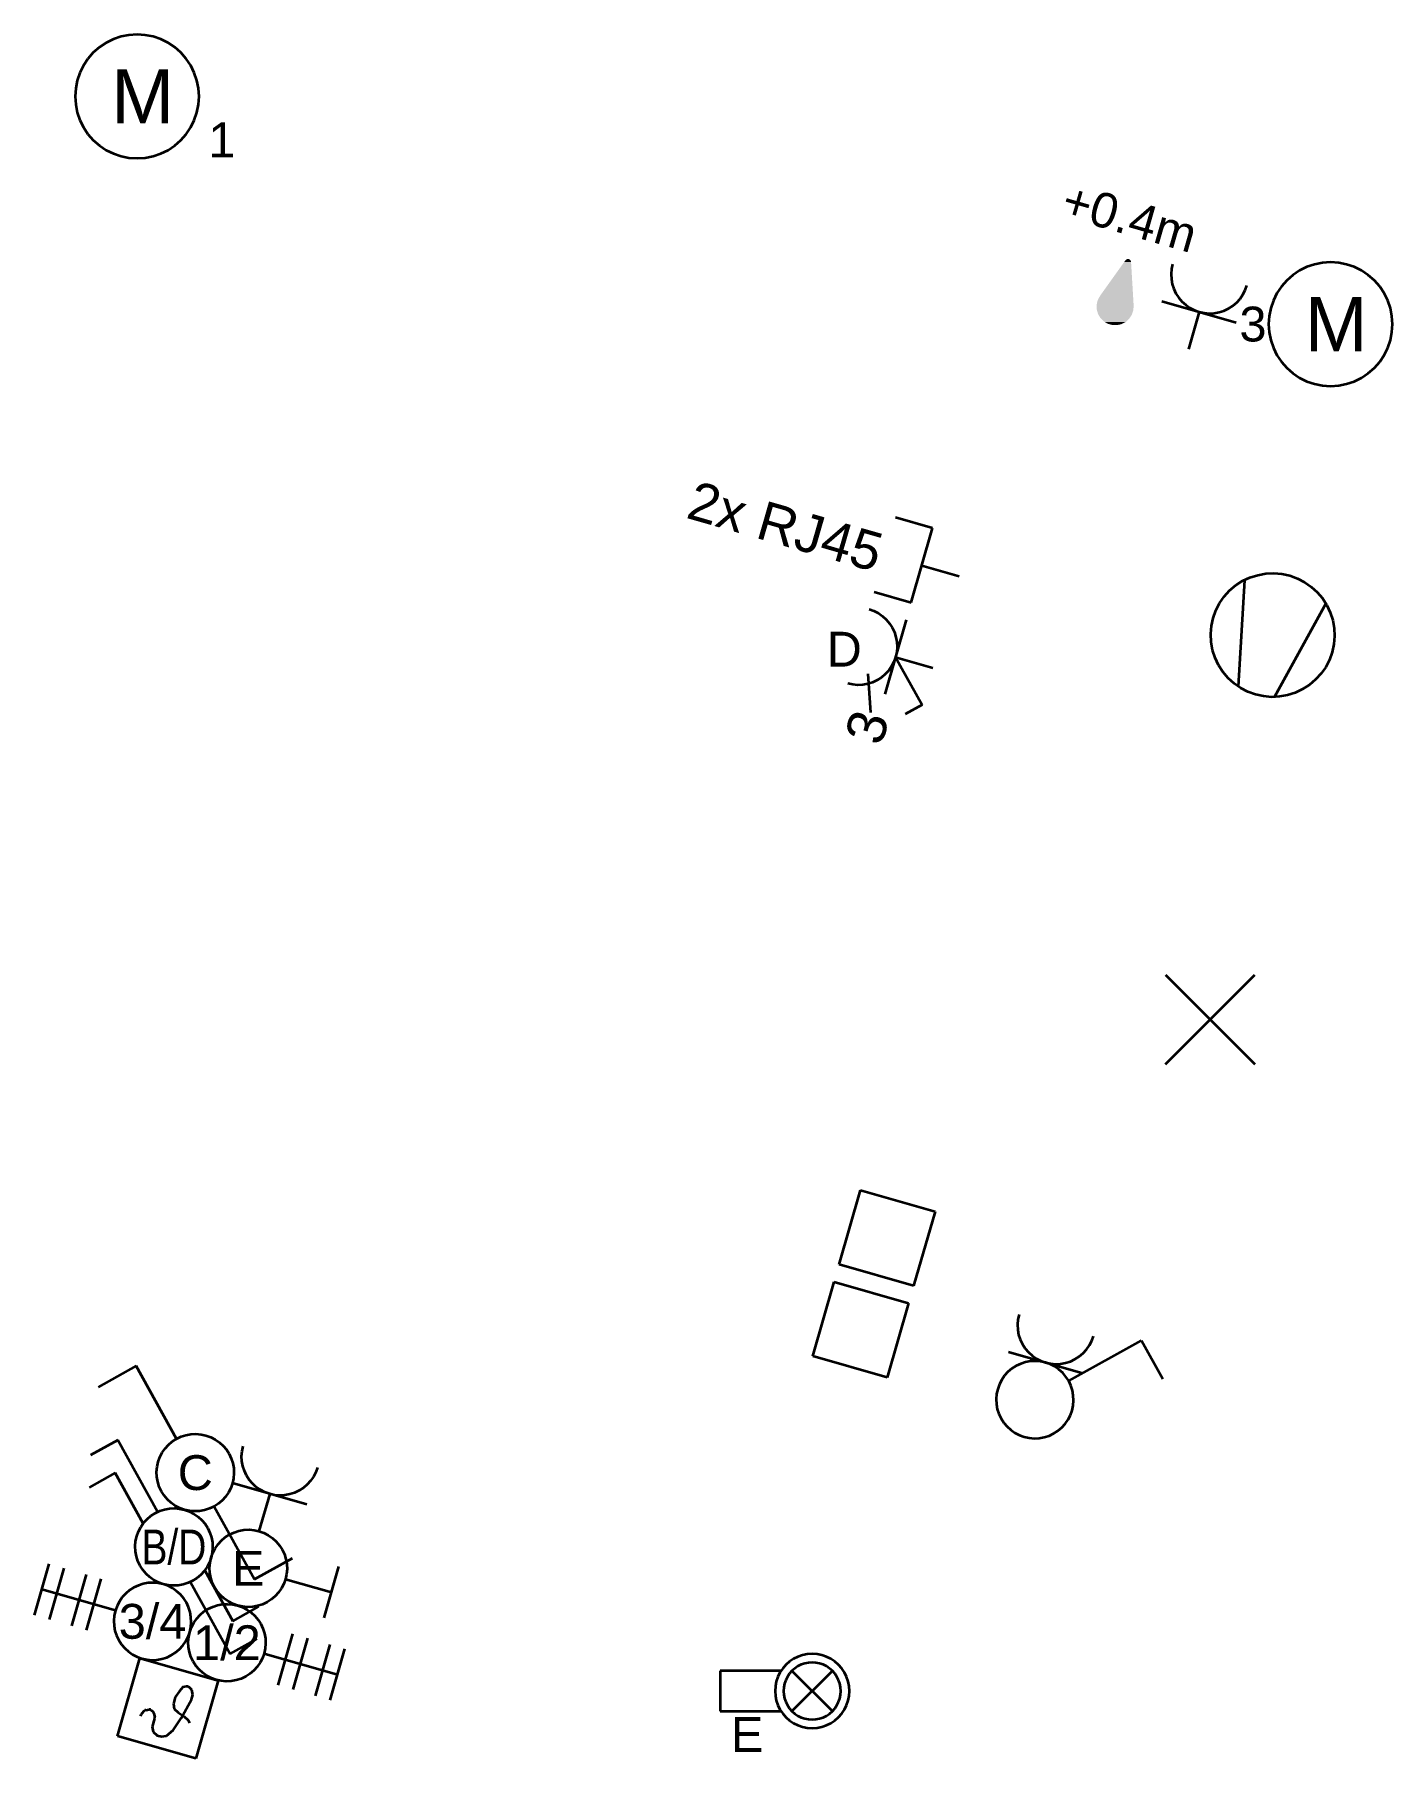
# Model space of a CAD drawing. Extents: x 800 to 1481, y 55 to 490.
# Drawn here: x 1072.73 to 1107.82, y 145.94 to 190.5 of the extents above; entities that cross this region are included whole.
import ezdxf

# ---------------------------------------------------------------- set-up
doc = ezdxf.new("R2010")
doc.units = 0
doc.layers.get('0').update_dxf_attribs({"lineweight": 18})
for name, color, linetype, lineweight, true_color in [('E_Licht', 7, 'Continuous', 35, 0x0080ff), ('E_RTH', 5, 'Continuous', 35, 0x0000ff), ('E_UKV', 3, 'Continuous', 35, 0x00ff00)]:
    doc.layers.add(name, color=color, linetype=linetype, lineweight=lineweight, true_color=true_color)
doc.styles.get("Standard").update_dxf_attribs({"font": 'arial.ttf'})

# ---------------------------------------------------------------- blocks, each defined once
blk = doc.blocks.new('Motor allgemein-A0Q9B33TAY', base_point=(1104.623, 181.411))
at = {"color": 0, "linetype": 'ByBlock', "lineweight": -2, "ltscale": 0.35}
for p, q in [((1105.809, 184.556), (1105.611, 184.489)), ((1106.014, 184.597), (1105.809, 184.556)), ((1106.223, 184.611), (1106.014, 184.597)), ((1106.432, 184.597), (1106.223, 184.611)), ((1106.637, 184.556), (1106.432, 184.597)), ((1106.835, 184.489), (1106.637, 184.556)), ((1105.092, 184.142), (1104.954, 183.985)), ((1105.249, 184.28), (1105.092, 184.142)), ((1105.423, 184.397), (1105.249, 184.28)), ((1105.611, 184.489), (1105.423, 184.397)), ((1107.023, 184.397), (1106.835, 184.489)), ((1107.197, 184.28), (1107.023, 184.397)), ((1107.354, 184.142), (1107.197, 184.28)), ((1107.492, 183.985), (1107.354, 184.142)), ((1104.745, 183.623), (1104.678, 183.425)), ((1104.837, 183.811), (1104.745, 183.623)), ((1104.954, 183.985), (1104.837, 183.811)), ((1107.609, 183.811), (1107.492, 183.985)), ((1107.701, 183.623), (1107.609, 183.811)), ((1107.768, 183.425), (1107.701, 183.623)), ((1104.637, 183.22), (1104.623, 183.011)), ((1104.678, 183.425), (1104.637, 183.22)), ((1107.809, 183.22), (1107.768, 183.425)), ((1107.823, 183.011), (1107.809, 183.22)), ((1104.623, 183.011), (1104.637, 182.802)), ((1104.637, 182.802), (1104.678, 182.597)), ((1107.768, 182.597), (1107.809, 182.802)), ((1107.809, 182.802), (1107.823, 183.011)), ((1104.678, 182.597), (1104.745, 182.399)), ((1104.745, 182.399), (1104.837, 182.211)), ((1107.609, 182.211), (1107.701, 182.399)), ((1107.701, 182.399), (1107.768, 182.597)), ((1104.837, 182.211), (1104.954, 182.037)), ((1104.954, 182.037), (1105.092, 181.88)), ((1105.092, 181.88), (1105.249, 181.742)), ((1107.197, 181.742), (1107.354, 181.88)), ((1107.354, 181.88), (1107.492, 182.037)), ((1107.492, 182.037), (1107.609, 182.211)), ((1105.249, 181.742), (1105.423, 181.625)), ((1105.423, 181.625), (1105.611, 181.533)), ((1105.611, 181.533), (1105.809, 181.466)), ((1105.809, 181.466), (1106.014, 181.425)), ((1106.014, 181.425), (1106.223, 181.411)), ((1106.223, 181.411), (1106.432, 181.425)), ((1106.432, 181.425), (1106.637, 181.466)), ((1106.637, 181.466), (1106.835, 181.533)), ((1106.835, 181.533), (1107.023, 181.625)), ((1107.023, 181.625), (1107.197, 181.742))]:
    blk.add_line(p, q, dxfattribs=at)
at = {"color": 0, "linetype": 'ByBlock', "lineweight": -2, "ltscale": 0.35, "insert": (1105.553, 183.711), "char_height": 1.4, "attachment_point": 1}
blk.add_mtext('{\\fArial;M}', dxfattribs=at)
blk = doc.blocks.new('Bauteilbeschriftung-A0Q9B33VAY', base_point=(1103.868, 182.564))
at = {"color": 0, "linetype": 'ByBlock', "lineweight": -2, "ltscale": 0.35, "insert": (1103.868, 183.464), "char_height": 0.9, "attachment_point": 1}
blk.add_mtext('{\\fArial;3}', dxfattribs=at)
blk = doc.blocks.new('LED-Deckenleuchte mit Trafotunnel-A0Q9B35HAY', base_point=(1090.448, 146.721))
at = {"color": 0, "linetype": 'ByBlock', "lineweight": -2, "ltscale": 0.35}
for p, q in [((1092.243, 148.443), (1092.149, 148.36)), ((1092.348, 148.513), (1092.243, 148.443)), ((1092.46, 148.568), (1092.348, 148.513)), ((1092.579, 148.609), (1092.46, 148.568)), ((1092.702, 148.633), (1092.579, 148.609)), ((1092.731, 148.413), (1092.637, 148.395)), ((1092.828, 148.641), (1092.702, 148.633)), ((1092.828, 148.42), (1092.731, 148.413)), ((1092.953, 148.633), (1092.828, 148.641)), ((1092.924, 148.413), (1092.828, 148.42)), ((1093.019, 148.395), (1092.924, 148.413)), ((1093.076, 148.609), (1092.953, 148.633)), ((1093.195, 148.568), (1093.076, 148.609)), ((1093.308, 148.513), (1093.195, 148.568)), ((1093.412, 148.443), (1093.308, 148.513)), ((1093.507, 148.36), (1093.412, 148.443)), ((1092.022, 148.203), (1090.448, 148.203)), ((1090.448, 148.203), (1090.448, 147.159)), ((1091.941, 148.049), (1091.9, 147.93)), ((1091.996, 148.161), (1091.941, 148.049)), ((1092.066, 148.266), (1091.996, 148.161)), ((1092.149, 148.36), (1092.066, 148.266)), ((1092.145, 147.964), (1092.114, 147.872)), ((1092.188, 148.051), (1092.145, 147.964)), ((1092.242, 148.131), (1092.188, 148.051)), ((1092.306, 148.203), (1092.242, 148.131)), ((1092.378, 148.267), (1092.306, 148.203)), ((1092.306, 148.203), (1093.35, 147.159)), ((1092.306, 147.159), (1093.35, 148.203)), ((1092.459, 148.321), (1092.378, 148.267)), ((1092.545, 148.364), (1092.459, 148.321)), ((1092.637, 148.395), (1092.545, 148.364)), ((1093.11, 148.364), (1093.019, 148.395)), ((1093.197, 148.321), (1093.11, 148.364)), ((1093.277, 148.267), (1093.197, 148.321)), ((1093.35, 148.203), (1093.277, 148.267)), ((1093.414, 148.131), (1093.35, 148.203)), ((1093.467, 148.051), (1093.414, 148.131)), ((1093.51, 147.964), (1093.467, 148.051)), ((1093.59, 148.266), (1093.507, 148.36)), ((1093.541, 147.872), (1093.51, 147.964)), ((1093.659, 148.161), (1093.59, 148.266)), ((1093.715, 148.049), (1093.659, 148.161)), ((1093.755, 147.93), (1093.715, 148.049)), ((1091.876, 147.807), (1091.868, 147.681)), ((1091.868, 147.681), (1091.876, 147.556)), ((1091.9, 147.93), (1091.876, 147.807)), ((1091.876, 147.556), (1091.9, 147.433)), ((1092.096, 147.778), (1092.089, 147.681)), ((1092.089, 147.681), (1092.096, 147.585)), ((1092.114, 147.872), (1092.096, 147.778)), ((1092.096, 147.585), (1092.114, 147.49)), ((1093.56, 147.778), (1093.541, 147.872)), ((1093.541, 147.49), (1093.56, 147.585)), ((1093.566, 147.681), (1093.56, 147.778)), ((1093.56, 147.585), (1093.566, 147.681)), ((1093.78, 147.807), (1093.755, 147.93)), ((1093.755, 147.433), (1093.78, 147.556)), ((1093.788, 147.681), (1093.78, 147.807)), ((1093.78, 147.556), (1093.788, 147.681)), ((1090.448, 147.159), (1092.022, 147.159)), ((1091.9, 147.433), (1091.941, 147.314)), ((1091.941, 147.314), (1091.996, 147.201)), ((1091.996, 147.201), (1092.066, 147.097)), ((1092.066, 147.097), (1092.149, 147.002)), ((1092.114, 147.49), (1092.145, 147.399)), ((1092.145, 147.399), (1092.188, 147.312)), ((1092.188, 147.312), (1092.242, 147.232)), ((1092.242, 147.232), (1092.306, 147.159)), ((1092.306, 147.159), (1092.378, 147.095)), ((1092.378, 147.095), (1092.459, 147.042)), ((1093.197, 147.042), (1093.277, 147.095)), ((1093.277, 147.095), (1093.35, 147.159)), ((1093.35, 147.159), (1093.414, 147.232)), ((1093.414, 147.232), (1093.467, 147.312)), ((1093.467, 147.312), (1093.51, 147.399)), ((1093.507, 147.002), (1093.59, 147.097)), ((1093.51, 147.399), (1093.541, 147.49)), ((1093.59, 147.097), (1093.659, 147.201)), ((1093.659, 147.201), (1093.715, 147.314)), ((1093.715, 147.314), (1093.755, 147.433)), ((1092.149, 147.002), (1092.243, 146.919)), ((1092.243, 146.919), (1092.348, 146.85)), ((1092.348, 146.85), (1092.46, 146.794)), ((1092.459, 147.042), (1092.545, 146.999)), ((1092.46, 146.794), (1092.579, 146.754)), ((1092.545, 146.999), (1092.637, 146.968)), ((1092.579, 146.754), (1092.702, 146.729)), ((1092.637, 146.968), (1092.731, 146.949)), ((1092.702, 146.729), (1092.828, 146.721)), ((1092.731, 146.949), (1092.828, 146.943)), ((1092.828, 146.943), (1092.924, 146.949)), ((1092.828, 146.721), (1092.953, 146.729)), ((1092.924, 146.949), (1093.019, 146.968)), ((1092.953, 146.729), (1093.076, 146.754)), ((1093.019, 146.968), (1093.11, 146.999)), ((1093.076, 146.754), (1093.195, 146.794)), ((1093.11, 146.999), (1093.197, 147.042)), ((1093.195, 146.794), (1093.308, 146.85)), ((1093.308, 146.85), (1093.412, 146.919)), ((1093.412, 146.919), (1093.507, 147.002))]:
    blk.add_line(p, q, dxfattribs=at)
blk = doc.blocks.new('Bauteilbeschriftung-A0Q9B35JAY', base_point=(1090.729, 146.106))
at = {"color": 0, "linetype": 'ByBlock', "lineweight": -2, "ltscale": 0.35, "insert": (1090.729, 147.006), "char_height": 0.9, "attachment_point": 1}
blk.add_mtext('{\\fArial;E}', dxfattribs=at)
blk = doc.blocks.new('Motor allgemein-A0Q9B36FAY', base_point=(1073.784, 187.299))
at = {"color": 0, "linetype": 'ByBlock', "lineweight": -2, "ltscale": 0.35}
for p, q in [((1074.584, 190.285), (1074.41, 190.168)), ((1074.771, 190.377), (1074.584, 190.285)), ((1074.97, 190.445), (1074.771, 190.377)), ((1075.175, 190.485), (1074.97, 190.445)), ((1075.384, 190.499), (1075.175, 190.485)), ((1075.593, 190.485), (1075.384, 190.499)), ((1075.798, 190.445), (1075.593, 190.485)), ((1075.996, 190.377), (1075.798, 190.445)), ((1076.184, 190.285), (1075.996, 190.377)), ((1076.358, 190.168), (1076.184, 190.285)), ((1074.114, 189.873), (1073.998, 189.699)), ((1074.252, 190.03), (1074.114, 189.873)), ((1074.41, 190.168), (1074.252, 190.03)), ((1076.515, 190.03), (1076.358, 190.168)), ((1076.653, 189.873), (1076.515, 190.03)), ((1076.769, 189.699), (1076.653, 189.873)), ((1073.906, 189.511), (1073.838, 189.313)), ((1073.998, 189.699), (1073.906, 189.511)), ((1076.862, 189.511), (1076.769, 189.699)), ((1076.929, 189.313), (1076.862, 189.511)), ((1073.797, 189.108), (1073.784, 188.899)), ((1073.838, 189.313), (1073.797, 189.108)), ((1076.97, 189.108), (1076.929, 189.313)), ((1076.984, 188.899), (1076.97, 189.108)), ((1073.784, 188.899), (1073.797, 188.69)), ((1073.797, 188.69), (1073.838, 188.485)), ((1076.929, 188.485), (1076.97, 188.69)), ((1076.97, 188.69), (1076.984, 188.899)), ((1073.838, 188.485), (1073.906, 188.287)), ((1073.906, 188.287), (1073.998, 188.099)), ((1073.998, 188.099), (1074.114, 187.925)), ((1076.653, 187.925), (1076.769, 188.099)), ((1076.769, 188.099), (1076.862, 188.287)), ((1076.862, 188.287), (1076.929, 188.485)), ((1074.114, 187.925), (1074.252, 187.768)), ((1074.252, 187.768), (1074.41, 187.63)), ((1074.41, 187.63), (1074.584, 187.513)), ((1076.184, 187.513), (1076.358, 187.63)), ((1076.358, 187.63), (1076.515, 187.768)), ((1076.515, 187.768), (1076.653, 187.925)), ((1074.584, 187.513), (1074.771, 187.421)), ((1074.771, 187.421), (1074.97, 187.354)), ((1074.97, 187.354), (1075.175, 187.313)), ((1075.175, 187.313), (1075.384, 187.299)), ((1075.384, 187.299), (1075.593, 187.313)), ((1075.593, 187.313), (1075.798, 187.354)), ((1075.798, 187.354), (1075.996, 187.421)), ((1075.996, 187.421), (1076.184, 187.513))]:
    blk.add_line(p, q, dxfattribs=at)
at = {"color": 0, "linetype": 'ByBlock', "lineweight": -2, "ltscale": 0.35, "insert": (1074.714, 189.599), "char_height": 1.4, "attachment_point": 1}
blk.add_mtext('{\\fArial;M}', dxfattribs=at)
blk = doc.blocks.new('Bauteilbeschriftung-A0Q9B36HAY', base_point=(1077.225, 187.324))
at = {"color": 0, "linetype": 'ByBlock', "lineweight": -2, "ltscale": 0.35, "insert": (1077.225, 188.224), "char_height": 0.9, "attachment_point": 1}
blk.add_mtext('{\\fArial;1}', dxfattribs=at)
blk = doc.blocks.new('Abzweigdose quadratisch (multi) UP-A0Q9B37NAY', base_point=(1092.844, 155.786))
at = {"color": 0, "lineweight": -2}
for p, q in [((1092.844, 156.338), (1093.396, 158.261)), ((1093.396, 158.261), (1095.318, 157.708)), ((1095.318, 157.708), (1094.766, 155.786)), ((1094.766, 155.786), (1092.844, 156.338))]:
    blk.add_line(p, q, dxfattribs=at)
blk = doc.blocks.new('Temperaturmelder_ UP-A0Q9B37PAY', base_point=(1074.88, 145.936))
at = {"color": 0, "linetype": 'ByBlock', "lineweight": -2, "ltscale": 0.35}
for p, q in [((1074.88, 146.516), (1075.459, 148.534)), ((1075.459, 148.534), (1077.478, 147.954)), ((1077.478, 147.954), (1076.898, 145.936)), ((1076.371, 147.523), (1076.321, 147.35)), ((1076.478, 147.68), (1076.371, 147.523)), ((1076.569, 147.779), (1076.478, 147.68)), ((1076.664, 147.796), (1076.569, 147.779)), ((1076.674, 147.797), (1076.664, 147.796)), ((1076.684, 147.797), (1076.674, 147.797)), ((1076.694, 147.796), (1076.684, 147.797)), ((1076.703, 147.793), (1076.694, 147.796)), ((1076.712, 147.789), (1076.703, 147.793)), ((1076.721, 147.784), (1076.712, 147.789)), ((1076.728, 147.778), (1076.721, 147.784)), ((1076.8, 147.712), (1076.728, 147.778)), ((1076.791, 147.465), (1076.824, 147.58)), ((1076.824, 147.58), (1076.8, 147.712)), ((1075.48, 147.03), (1075.492, 147.071)), ((1075.495, 147.079), (1075.492, 147.071)), ((1075.498, 147.087), (1075.495, 147.079)), ((1075.503, 147.094), (1075.498, 147.087)), ((1075.509, 147.101), (1075.503, 147.094)), ((1075.509, 147.101), (1075.575, 147.173)), ((1075.58, 147.178), (1075.575, 147.173)), ((1075.586, 147.182), (1075.58, 147.178)), ((1075.592, 147.186), (1075.586, 147.182)), ((1075.599, 147.188), (1075.592, 147.186)), ((1075.606, 147.19), (1075.599, 147.188)), ((1075.606, 147.19), (1075.692, 147.206)), ((1075.699, 147.207), (1075.692, 147.206)), ((1075.706, 147.207), (1075.699, 147.207)), ((1075.714, 147.206), (1075.706, 147.207)), ((1075.721, 147.204), (1075.714, 147.206)), ((1075.728, 147.201), (1075.721, 147.204)), ((1075.734, 147.197), (1075.728, 147.201)), ((1075.74, 147.192), (1075.734, 147.197)), ((1075.74, 147.192), (1075.804, 147.133)), ((1075.809, 147.128), (1075.804, 147.133)), ((1075.814, 147.122), (1075.809, 147.128)), ((1075.817, 147.116), (1075.814, 147.122)), ((1075.82, 147.109), (1075.817, 147.116)), ((1075.821, 147.102), (1075.82, 147.109)), ((1075.821, 147.102), (1075.839, 147.006)), ((1076.321, 147.35), (1076.346, 147.218)), ((1076.346, 147.218), (1076.444, 147.128)), ((1076.444, 147.128), (1076.601, 147.02)), ((1076.527, 146.979), (1076.791, 147.465)), ((1075.838, 146.971), (1075.776, 146.758)), ((1075.776, 146.758), (1075.801, 146.626)), ((1075.801, 146.626), (1075.9, 146.535)), ((1075.838, 146.971), (1075.84, 146.98)), ((1075.84, 146.997), (1075.839, 147.006)), ((1075.841, 146.988), (1075.84, 146.997)), ((1075.84, 146.98), (1075.841, 146.988)), ((1076.147, 146.526), (1076.312, 146.666)), ((1076.312, 146.666), (1076.527, 146.979)), ((1076.601, 147.02), (1076.7, 146.929)), ((1076.7, 146.929), (1076.741, 146.855)), ((1076.898, 145.936), (1074.88, 146.516)), ((1075.9, 146.535), (1076.015, 146.502)), ((1076.015, 146.502), (1076.147, 146.526))]:
    blk.add_line(p, q, dxfattribs=at)
blk = doc.blocks.new('Storentaster_ UP_ 2-fach-A0Q9B385AY', base_point=(1072.733, 148.482))
at = {"color": 0, "lineweight": -2}
for p, q in [((1072.733, 149.64), (1073.114, 150.966)), ((1073.118, 149.529), (1073.498, 150.856)), ((1073.694, 149.364), (1074.075, 150.69)), ((1074.822, 149.758), (1072.924, 150.303)), ((1074.079, 149.253), (1074.46, 150.58)), ((1075.089, 150.201), (1075.001, 150.104)), ((1075.189, 150.286), (1075.089, 150.201)), ((1075.299, 150.356), (1075.189, 150.286)), ((1075.417, 150.412), (1075.299, 150.356)), ((1075.542, 150.452), (1075.417, 150.412)), ((1075.671, 150.475), (1075.542, 150.452)), ((1075.801, 150.481), (1075.671, 150.475)), ((1075.932, 150.47), (1075.801, 150.481)), ((1076.06, 150.443), (1075.932, 150.47)), ((1076.183, 150.398), (1076.06, 150.443)), ((1076.299, 150.338), (1076.183, 150.398)), ((1076.406, 150.264), (1076.299, 150.338)), ((1076.503, 150.176), (1076.406, 150.264)), ((1074.822, 149.758), (1074.795, 149.63)), ((1074.867, 149.881), (1074.822, 149.758)), ((1074.927, 149.997), (1074.867, 149.881)), ((1075.001, 150.104), (1074.927, 149.997)), ((1076.588, 150.076), (1076.503, 150.176)), ((1076.658, 149.966), (1076.588, 150.076)), ((1076.714, 149.848), (1076.658, 149.966)), ((1076.754, 149.723), (1076.714, 149.848)), ((1074.795, 149.63), (1074.784, 149.499)), ((1074.784, 149.499), (1074.79, 149.369)), ((1074.79, 149.369), (1074.813, 149.24)), ((1076.745, 149.205), (1076.773, 149.333)), ((1076.777, 149.594), (1076.754, 149.723)), ((1076.773, 149.333), (1076.783, 149.464)), ((1076.783, 149.464), (1076.777, 149.594)), ((1074.813, 149.24), (1074.853, 149.115)), ((1074.853, 149.115), (1074.909, 148.997)), ((1074.909, 148.997), (1074.979, 148.887)), ((1074.979, 148.887), (1075.064, 148.787)), ((1076.478, 148.762), (1076.566, 148.859)), ((1076.566, 148.859), (1076.641, 148.966)), ((1076.641, 148.966), (1076.7, 149.082)), ((1076.7, 149.082), (1076.745, 149.205)), ((1075.064, 148.787), (1075.161, 148.699)), ((1075.161, 148.699), (1075.268, 148.625)), ((1075.268, 148.625), (1075.384, 148.565)), ((1075.384, 148.565), (1075.508, 148.52)), ((1075.508, 148.52), (1075.635, 148.493)), ((1075.635, 148.493), (1075.766, 148.482)), ((1075.766, 148.482), (1075.896, 148.488)), ((1075.896, 148.488), (1076.025, 148.511)), ((1076.025, 148.511), (1076.15, 148.551)), ((1076.15, 148.551), (1076.268, 148.607)), ((1076.268, 148.607), (1076.378, 148.677)), ((1076.378, 148.677), (1076.478, 148.762))]:
    blk.add_line(p, q, dxfattribs=at)
blk = doc.blocks.new('Bauteilbeschriftung-A0Q9B387AY', base_point=(1074.91, 149.032))
at = {"color": 0, "linetype": 'ByBlock', "lineweight": -2, "ltscale": 0.35, "insert": (1074.91, 149.932), "char_height": 0.9, "attachment_point": 1}
blk.add_mtext('{\\fArial;3/4}', dxfattribs=at)
blk = doc.blocks.new('Storentaster_ UP_ 2-fach-A0Q9B389AY', base_point=(1076.706, 147.445))
at = {"color": 0, "lineweight": -2}
for p, q in [((1077.012, 149.649), (1077.111, 149.734)), ((1077.111, 149.734), (1077.221, 149.804)), ((1077.221, 149.804), (1077.34, 149.86)), ((1077.34, 149.86), (1077.464, 149.9)), ((1077.464, 149.9), (1077.593, 149.923)), ((1077.593, 149.923), (1077.724, 149.929)), ((1077.724, 149.929), (1077.854, 149.918)), ((1077.854, 149.918), (1077.982, 149.891)), ((1077.982, 149.891), (1078.105, 149.846)), ((1078.105, 149.846), (1078.221, 149.786)), ((1078.221, 149.786), (1078.329, 149.712)), ((1076.745, 149.205), (1076.789, 149.329)), ((1076.789, 149.329), (1076.849, 149.445)), ((1076.849, 149.445), (1076.924, 149.552)), ((1076.924, 149.552), (1077.012, 149.649)), ((1078.329, 149.712), (1078.426, 149.624)), ((1078.426, 149.624), (1078.51, 149.524)), ((1078.51, 149.524), (1078.581, 149.414)), ((1078.581, 149.414), (1078.636, 149.295)), ((1078.636, 149.295), (1078.676, 149.171)), ((1076.706, 148.947), (1076.717, 149.078)), ((1076.712, 148.817), (1076.706, 148.947)), ((1076.717, 149.078), (1076.745, 149.205)), ((1078.676, 149.171), (1078.699, 149.042)), ((1078.706, 148.912), (1078.695, 148.781)), ((1078.699, 149.042), (1078.706, 148.912)), ((1079.03, 147.831), (1079.411, 149.158)), ((1079.414, 147.721), (1079.795, 149.047)), ((1079.991, 147.555), (1080.372, 148.882)), ((1076.735, 148.688), (1076.712, 148.817)), ((1076.775, 148.563), (1076.735, 148.688)), ((1076.831, 148.445), (1076.775, 148.563)), ((1076.902, 148.335), (1076.831, 148.445)), ((1078.563, 148.414), (1078.488, 148.307)), ((1078.623, 148.53), (1078.563, 148.414)), ((1078.667, 148.653), (1078.623, 148.53)), ((1078.695, 148.781), (1078.667, 148.653)), ((1078.667, 148.653), (1080.566, 148.108)), ((1080.375, 147.445), (1080.756, 148.771)), ((1076.986, 148.235), (1076.902, 148.335)), ((1077.083, 148.147), (1076.986, 148.235)), ((1077.19, 148.072), (1077.083, 148.147)), ((1077.307, 148.013), (1077.19, 148.072)), ((1077.43, 147.968), (1077.307, 148.013)), ((1077.558, 147.94), (1077.43, 147.968)), ((1077.947, 147.959), (1077.819, 147.936)), ((1078.072, 147.999), (1077.947, 147.959)), ((1078.19, 148.055), (1078.072, 147.999)), ((1078.3, 148.125), (1078.19, 148.055)), ((1078.4, 148.21), (1078.3, 148.125)), ((1078.488, 148.307), (1078.4, 148.21)), ((1077.688, 147.93), (1077.558, 147.94)), ((1077.819, 147.936), (1077.688, 147.93))]:
    blk.add_line(p, q, dxfattribs=at)
blk = doc.blocks.new('Bauteilbeschriftung-A0Q9B38BAY', base_point=(1076.832, 148.479))
at = {"color": 0, "linetype": 'ByBlock', "lineweight": -2, "ltscale": 0.35, "insert": (1076.832, 149.379), "char_height": 0.9, "attachment_point": 1}
blk.add_mtext('{\\fArial;1/2}', dxfattribs=at)
blk = doc.blocks.new('Taster_ UP-A0Q9B38DAY', base_point=(1077.258, 149.571))
at = {"color": 0, "lineweight": -2}
for p, q in [((1077.476, 151.475), (1077.564, 151.571)), ((1077.564, 151.571), (1077.664, 151.656)), ((1077.664, 151.656), (1077.774, 151.727)), ((1077.774, 151.727), (1077.892, 151.782)), ((1077.892, 151.782), (1078.017, 151.822)), ((1078.017, 151.822), (1078.145, 151.845)), ((1078.145, 151.845), (1078.276, 151.852)), ((1078.276, 151.852), (1078.406, 151.841)), ((1078.406, 151.841), (1078.534, 151.813)), ((1078.534, 151.813), (1078.657, 151.769)), ((1078.657, 151.769), (1078.773, 151.709)), ((1078.773, 151.709), (1078.881, 151.634)), ((1078.881, 151.634), (1078.978, 151.546)), ((1078.978, 151.546), (1079.062, 151.446)), ((1077.269, 151), (1077.297, 151.128)), ((1077.297, 151.128), (1077.341, 151.251)), ((1077.341, 151.251), (1077.401, 151.367)), ((1077.401, 151.367), (1077.476, 151.475)), ((1079.062, 151.446), (1079.133, 151.336)), ((1079.133, 151.336), (1079.189, 151.218)), ((1079.189, 151.218), (1079.228, 151.093)), ((1079.228, 151.093), (1079.252, 150.964)), ((1077.258, 150.87), (1077.269, 151)), ((1077.264, 150.739), (1077.258, 150.87)), ((1077.288, 150.61), (1077.264, 150.739)), ((1079.247, 150.703), (1079.219, 150.576)), ((1079.258, 150.834), (1079.247, 150.703)), ((1079.252, 150.964), (1079.258, 150.834)), ((1080.216, 149.571), (1080.597, 150.898)), ((1077.327, 150.486), (1077.288, 150.61)), ((1077.383, 150.367), (1077.327, 150.486)), ((1077.454, 150.257), (1077.383, 150.367)), ((1077.538, 150.157), (1077.454, 150.257)), ((1079.04, 150.229), (1078.952, 150.132)), ((1079.115, 150.336), (1079.04, 150.229)), ((1079.175, 150.453), (1079.115, 150.336)), ((1079.219, 150.576), (1079.175, 150.453)), ((1079.219, 150.576), (1080.406, 150.235)), ((1077.635, 150.069), (1077.538, 150.157)), ((1077.743, 149.995), (1077.635, 150.069)), ((1077.859, 149.935), (1077.743, 149.995)), ((1077.982, 149.891), (1077.859, 149.935)), ((1078.11, 149.863), (1077.982, 149.891)), ((1078.24, 149.852), (1078.11, 149.863)), ((1078.371, 149.858), (1078.24, 149.852)), ((1078.499, 149.881), (1078.371, 149.858)), ((1078.624, 149.921), (1078.499, 149.881)), ((1078.742, 149.977), (1078.624, 149.921)), ((1078.852, 150.048), (1078.742, 149.977)), ((1078.952, 150.132), (1078.852, 150.048))]:
    blk.add_line(p, q, dxfattribs=at)
blk = doc.blocks.new('Bauteilbeschriftung-A0Q9B38FAY', base_point=(1077.839, 150.402))
at = {"color": 0, "linetype": 'ByBlock', "lineweight": -2, "ltscale": 0.35, "insert": (1077.839, 151.302), "char_height": 0.9, "attachment_point": 1}
blk.add_mtext('{\\fArial;E}', dxfattribs=at)
blk = doc.blocks.new('Steckdose T13_ UP-A0Q9B38HAY', base_point=(1077.849, 151.813))
at = {"color": 0, "lineweight": -2}
for p, q in [((1078.086, 153.753), (1078.097, 153.883)), ((1078.093, 153.622), (1078.086, 153.753)), ((1078.097, 153.883), (1078.125, 154.011)), ((1078.116, 153.494), (1078.093, 153.622)), ((1078.156, 153.369), (1078.116, 153.494)), ((1078.211, 153.251), (1078.156, 153.369)), ((1080.003, 153.336), (1079.943, 153.22)), ((1080.047, 153.459), (1080.003, 153.336)), ((1079.771, 152.498), (1077.849, 153.05)), ((1078.282, 153.141), (1078.211, 153.251)), ((1078.367, 153.041), (1078.282, 153.141)), ((1078.463, 152.953), (1078.367, 153.041)), ((1078.571, 152.878), (1078.463, 152.953)), ((1078.687, 152.818), (1078.571, 152.878)), ((1079.571, 152.86), (1079.452, 152.805)), ((1079.681, 152.931), (1079.571, 152.86)), ((1079.781, 153.015), (1079.681, 152.931)), ((1079.869, 153.112), (1079.781, 153.015)), ((1079.943, 153.22), (1079.869, 153.112)), ((1078.81, 152.774), (1078.534, 151.813)), ((1078.81, 152.774), (1078.687, 152.818)), ((1078.938, 152.746), (1078.81, 152.774)), ((1079.068, 152.735), (1078.938, 152.746)), ((1079.199, 152.741), (1079.068, 152.735)), ((1079.328, 152.765), (1079.199, 152.741)), ((1079.452, 152.805), (1079.328, 152.765))]:
    blk.add_line(p, q, dxfattribs=at)
blk = doc.blocks.new('Schalter_ Schema 3-3_ UP-A0Q9B38JAY', base_point=(1074.143, 148.643))
at = {"color": 0, "lineweight": -2}
for p, q in [((1074.884, 154.165), (1074.184, 153.777)), ((1075.911, 152.309), (1074.884, 154.165)), ((1074.815, 153.318), (1074.143, 152.945)), ((1075.539, 152.009), (1074.815, 153.318)), ((1075.479, 151.919), (1075.553, 152.027)), ((1075.553, 152.027), (1075.641, 152.123)), ((1075.641, 152.123), (1075.741, 152.208)), ((1075.741, 152.208), (1075.851, 152.279)), ((1075.851, 152.279), (1075.97, 152.334)), ((1075.97, 152.334), (1076.094, 152.374)), ((1076.094, 152.374), (1076.223, 152.397)), ((1076.223, 152.397), (1076.354, 152.404)), ((1076.354, 152.404), (1076.484, 152.393)), ((1076.484, 152.393), (1076.612, 152.365)), ((1076.612, 152.365), (1076.735, 152.321)), ((1076.735, 152.321), (1076.851, 152.261)), ((1076.851, 152.261), (1076.959, 152.186)), ((1076.959, 152.186), (1077.055, 152.098)), ((1077.055, 152.098), (1077.14, 151.998)), ((1077.14, 151.998), (1077.211, 151.888)), ((1075.336, 151.422), (1075.347, 151.552)), ((1075.347, 151.552), (1075.375, 151.68)), ((1075.375, 151.68), (1075.419, 151.803)), ((1075.419, 151.803), (1075.479, 151.919)), ((1077.211, 151.888), (1077.266, 151.77)), ((1077.266, 151.77), (1077.306, 151.645)), ((1077.306, 151.645), (1077.329, 151.517)), ((1077.329, 151.517), (1077.336, 151.386)), ((1075.342, 151.291), (1075.336, 151.422)), ((1075.365, 151.162), (1075.342, 151.291)), ((1075.405, 151.038), (1075.365, 151.162)), ((1077.297, 151.128), (1077.253, 151.005)), ((1077.325, 151.256), (1077.297, 151.128)), ((1077.336, 151.386), (1077.325, 151.256)), ((1075.461, 150.919), (1075.405, 151.038)), ((1075.532, 150.809), (1075.461, 150.919)), ((1075.616, 150.709), (1075.532, 150.809)), ((1075.713, 150.621), (1075.616, 150.709)), ((1077.03, 150.684), (1076.93, 150.6)), ((1077.118, 150.781), (1077.03, 150.684)), ((1077.193, 150.888), (1077.118, 150.781)), ((1077.132, 150.799), (1077.857, 149.49)), ((1077.253, 151.005), (1077.193, 150.888)), ((1075.82, 150.547), (1075.713, 150.621)), ((1075.937, 150.487), (1075.82, 150.547)), ((1076.06, 150.443), (1075.937, 150.487)), ((1076.187, 150.415), (1076.06, 150.443)), ((1076.318, 150.404), (1076.187, 150.415)), ((1076.448, 150.41), (1076.318, 150.404)), ((1076.577, 150.433), (1076.448, 150.41)), ((1076.702, 150.473), (1076.577, 150.433)), ((1076.82, 150.529), (1076.702, 150.473)), ((1076.76, 150.498), (1077.788, 148.643)), ((1076.93, 150.6), (1076.82, 150.529)), ((1077.857, 149.49), (1078.529, 149.862)), ((1077.788, 148.643), (1078.488, 149.03))]:
    blk.add_line(p, q, dxfattribs=at)
blk = doc.blocks.new('Bauteilbeschriftung-A0Q9B38LAY', base_point=(1075.498, 150.954))
at = {"color": 0, "linetype": 'ByBlock', "lineweight": -2, "ltscale": 0.35, "insert": (1075.498, 151.854), "char_height": 0.9, "attachment_point": 1}
blk.add_mtext('{\\W0.8;\\fArial;B/D}', dxfattribs=at)
blk = doc.blocks.new('Schalter_ Schema 3_ UP-A0Q9B38NAY', base_point=(1074.375, 150.569))
at = {"color": 0, "lineweight": -2}
for p, q in [((1075.361, 156.083), (1074.375, 155.537)), ((1076.404, 154.201), (1075.361, 156.083)), ((1076.293, 154.13), (1076.403, 154.201)), ((1076.403, 154.201), (1076.522, 154.257)), ((1076.522, 154.257), (1076.646, 154.296)), ((1076.646, 154.296), (1076.775, 154.32)), ((1076.775, 154.32), (1076.906, 154.326)), ((1076.906, 154.326), (1077.036, 154.315)), ((1077.036, 154.315), (1077.164, 154.287)), ((1077.164, 154.287), (1077.287, 154.243)), ((1077.287, 154.243), (1077.403, 154.183)), ((1075.971, 153.725), (1076.031, 153.842)), ((1076.031, 153.842), (1076.106, 153.949)), ((1076.106, 153.949), (1076.194, 154.046)), ((1076.194, 154.046), (1076.293, 154.13)), ((1077.403, 154.183), (1077.511, 154.108)), ((1077.511, 154.108), (1077.608, 154.02)), ((1077.608, 154.02), (1077.692, 153.921)), ((1077.692, 153.921), (1077.763, 153.811)), ((1077.763, 153.811), (1077.818, 153.692)), ((1075.888, 153.344), (1075.899, 153.474)), ((1075.894, 153.213), (1075.888, 153.344)), ((1075.899, 153.474), (1075.927, 153.602)), ((1075.927, 153.602), (1075.971, 153.725)), ((1077.818, 153.692), (1077.858, 153.568)), ((1077.858, 153.568), (1077.881, 153.439)), ((1077.888, 153.308), (1077.877, 153.178)), ((1077.881, 153.439), (1077.888, 153.308)), ((1075.917, 153.085), (1075.894, 153.213)), ((1075.957, 152.96), (1075.917, 153.085)), ((1076.013, 152.842), (1075.957, 152.96)), ((1077.805, 152.927), (1077.745, 152.811)), ((1077.849, 153.05), (1077.805, 152.927)), ((1077.877, 153.178), (1077.849, 153.05)), ((1076.084, 152.732), (1076.013, 152.842)), ((1076.168, 152.632), (1076.084, 152.732)), ((1076.265, 152.544), (1076.168, 152.632)), ((1076.372, 152.469), (1076.265, 152.544)), ((1076.489, 152.409), (1076.372, 152.469)), ((1076.612, 152.365), (1076.489, 152.409)), ((1077.372, 152.451), (1077.254, 152.396)), ((1077.482, 152.522), (1077.372, 152.451)), ((1077.372, 152.451), (1078.415, 150.569)), ((1077.582, 152.606), (1077.482, 152.522)), ((1077.67, 152.703), (1077.582, 152.606)), ((1077.745, 152.811), (1077.67, 152.703)), ((1076.74, 152.337), (1076.612, 152.365)), ((1076.87, 152.326), (1076.74, 152.337)), ((1077.001, 152.332), (1076.87, 152.326)), ((1077.129, 152.356), (1077.001, 152.332)), ((1077.254, 152.396), (1077.129, 152.356)), ((1078.415, 150.569), (1079.401, 151.115))]:
    blk.add_line(p, q, dxfattribs=at)
blk = doc.blocks.new('Bauteilbeschriftung-A0Q9B38PAY', base_point=(1076.434, 152.876))
at = {"color": 0, "linetype": 'ByBlock', "lineweight": -2, "ltscale": 0.35, "insert": (1076.434, 153.776), "char_height": 0.9, "attachment_point": 1}
blk.add_mtext('{\\fArial;C}', dxfattribs=at)
blk = doc.blocks.new('Steckdose T13_ UP_ IP Schutz-A0Q9B3N1AY', base_point=(1100.178, 182.367))
at = {"color": 0, "lineweight": -2}
for p, q in [((1102.141, 184.565), (1102.113, 184.438)), ((1102.113, 184.438), (1102.102, 184.307)), ((1102.102, 184.307), (1102.109, 184.177)), ((1102.109, 184.177), (1102.132, 184.048)), ((1102.132, 184.048), (1102.172, 183.923)), ((1101.865, 183.604), (1103.787, 183.052)), ((1102.172, 183.923), (1102.227, 183.805)), ((1102.227, 183.805), (1102.298, 183.695)), ((1102.298, 183.695), (1102.383, 183.595)), ((1103.797, 183.57), (1103.885, 183.667)), ((1103.885, 183.667), (1103.959, 183.774)), ((1103.959, 183.774), (1104.019, 183.89)), ((1104.019, 183.89), (1104.063, 184.013)), ((1102.383, 183.595), (1102.479, 183.507)), ((1102.479, 183.507), (1102.587, 183.432)), ((1102.826, 183.328), (1102.55, 182.367)), ((1102.587, 183.432), (1102.703, 183.373)), ((1102.703, 183.373), (1102.826, 183.328)), ((1102.826, 183.328), (1102.954, 183.3)), ((1102.954, 183.3), (1103.084, 183.29)), ((1103.084, 183.29), (1103.215, 183.296)), ((1103.215, 183.296), (1103.344, 183.319)), ((1103.344, 183.319), (1103.468, 183.359)), ((1103.468, 183.359), (1103.587, 183.415)), ((1103.587, 183.415), (1103.697, 183.485)), ((1103.697, 183.485), (1103.797, 183.57))]:
    blk.add_line(p, q, dxfattribs=at)
for points in [[(1101.12, 183.742), (1100.265, 183.742), (1101.067, 184.621)], [(1100.265, 183.742), (1101.067, 184.621), (1100.892, 184.621)], [(1101.067, 184.621), (1100.892, 184.621), (1101.062, 184.643)], [(1100.892, 184.621), (1101.062, 184.643), (1100.907, 184.643)], [(1101.062, 184.643), (1100.907, 184.643), (1101.053, 184.662)], [(1100.907, 184.643), (1101.053, 184.662), (1100.921, 184.662)], [(1101.053, 184.662), (1100.921, 184.662), (1101.052, 184.663)], [(1100.921, 184.662), (1101.052, 184.663), (1100.922, 184.663)], [(1101.052, 184.663), (1100.922, 184.663), (1101.038, 184.678)], [(1100.922, 184.663), (1101.038, 184.678), (1100.936, 184.678)], [(1101.038, 184.678), (1100.936, 184.678), (1101.037, 184.679)], [(1100.936, 184.678), (1101.037, 184.679), (1100.937, 184.679)], [(1101.037, 184.679), (1100.937, 184.679), (1101.019, 184.69)], [(1100.937, 184.679), (1101.019, 184.69), (1100.955, 184.69)], [(1101.018, 184.69), (1100.955, 184.69), (1100.998, 184.696)], [(1100.955, 184.69), (1100.998, 184.696), (1100.976, 184.696)], [(1101.019, 184.69), (1100.955, 184.69), (1101.018, 184.69)], [(1100.955, 184.69), (1101.018, 184.69), (1100.955, 184.69)], [(1100.998, 184.696), (1100.976, 184.696), (1100.976, 184.696)], [(1101.133, 183.516), (1100.178, 183.516), (1101.126, 183.634)], [(1100.178, 183.516), (1101.126, 183.634), (1100.207, 183.634)], [(1101.126, 183.634), (1100.207, 183.634), (1101.12, 183.742)], [(1100.207, 183.634), (1101.12, 183.742), (1100.265, 183.742)], [(1100.179, 183.492), (1101.133, 183.516), (1100.178, 183.516)], [(1101.135, 183.492), (1100.179, 183.492), (1101.133, 183.516)], [(1100.181, 183.394), (1101.135, 183.492), (1100.179, 183.492)], [(1101.128, 183.394), (1100.181, 183.394), (1101.135, 183.492)], [(1100.187, 183.37), (1101.128, 183.394), (1100.181, 183.394)], [(1101.126, 183.37), (1100.187, 183.37), (1101.128, 183.394)], [(1100.213, 183.276), (1101.126, 183.37), (1100.187, 183.37)], [(1101.095, 183.276), (1100.213, 183.276), (1101.126, 183.37)], [(1100.226, 183.255), (1101.095, 183.276), (1100.213, 183.276)], [(1101.088, 183.255), (1100.226, 183.255), (1101.095, 183.276)], [(1100.275, 183.171), (1101.088, 183.255), (1100.226, 183.255)], [(1101.033, 183.171), (1100.275, 183.171), (1101.088, 183.255)], [(1100.293, 183.152), (1101.033, 183.171), (1100.275, 183.171)], [(1101.021, 183.152), (1100.293, 183.152), (1101.033, 183.171)], [(1100.361, 183.084), (1101.021, 183.152), (1100.293, 183.152)], [(1100.947, 183.084), (1100.361, 183.084), (1101.021, 183.152)], [(1100.385, 183.07), (1100.947, 183.084), (1100.361, 183.084)], [(1100.931, 183.07), (1100.385, 183.07), (1100.947, 183.084)], [(1100.465, 183.022), (1100.931, 183.07), (1100.385, 183.07)], [(1100.84, 183.022), (1100.465, 183.022), (1100.931, 183.07)], [(1100.497, 183.013), (1100.84, 183.022), (1100.465, 183.022)], [(1100.823, 183.013), (1100.497, 183.013), (1100.84, 183.022)], [(1100.583, 182.989), (1100.823, 183.013), (1100.497, 183.013)], [(1100.718, 182.989), (1100.583, 182.989), (1100.823, 183.013)], [(1100.705, 182.986), (1100.718, 182.989), (1100.583, 182.989)]]:
    blk.add_solid(points, dxfattribs=at)
blk = doc.blocks.new('Bauteilbeschriftung-A0Q9B3N3AY', base_point=(1099.213, 184.889))
at = {"color": 0, "linetype": 'ByBlock', "lineweight": -2, "ltscale": 0.35, "insert": (1099.461, 186.687), "char_height": 0.9, "attachment_point": 1, "rotation": 343.9744}
blk.add_mtext('{\\fArial;+0.4m}', dxfattribs=at)
blk = doc.blocks.new('Schalter-Schema0_Steckdose T13_ Gr.1_ UP-A0Q9B4BVAY', base_point=(1097.582, 154.211))
at = {"color": 0, "linetype": 'ByBlock', "lineweight": -2, "ltscale": 0.35}
for p, q in [((1098.173, 157.409), (1098.145, 157.281)), ((1098.145, 157.281), (1098.134, 157.151)), ((1098.134, 157.151), (1098.14, 157.02)), ((1098.14, 157.02), (1098.163, 156.891)), ((1098.163, 156.891), (1098.203, 156.767)), ((1097.897, 156.448), (1099.819, 155.895)), ((1098.203, 156.767), (1098.259, 156.648)), ((1098.259, 156.648), (1098.33, 156.538)), ((1098.33, 156.538), (1098.414, 156.438)), ((1098.414, 156.438), (1098.511, 156.35)), ((1099.456, 155.695), (1101.339, 156.737)), ((1099.828, 156.413), (1099.916, 156.51)), ((1099.916, 156.51), (1099.991, 156.617)), ((1099.991, 156.617), (1100.051, 156.733)), ((1100.051, 156.733), (1100.095, 156.857)), ((1101.339, 156.737), (1101.885, 155.75)), ((1097.987, 156.014), (1097.887, 155.93)), ((1098.097, 156.085), (1097.987, 156.014)), ((1098.216, 156.141), (1098.097, 156.085)), ((1098.34, 156.181), (1098.216, 156.141)), ((1098.469, 156.204), (1098.34, 156.181)), ((1098.6, 156.21), (1098.469, 156.204)), ((1098.511, 156.35), (1098.618, 156.276)), ((1098.73, 156.199), (1098.6, 156.21)), ((1098.618, 156.276), (1098.735, 156.216)), ((1098.858, 156.172), (1098.73, 156.199)), ((1098.735, 156.216), (1098.858, 156.172)), ((1098.981, 156.127), (1098.858, 156.172)), ((1098.858, 156.172), (1098.986, 156.144)), ((1099.097, 156.067), (1098.981, 156.127)), ((1098.986, 156.144), (1099.116, 156.133)), ((1099.205, 155.993), (1099.097, 156.067)), ((1099.116, 156.133), (1099.247, 156.139)), ((1099.301, 155.905), (1099.205, 155.993)), ((1099.247, 156.139), (1099.375, 156.162)), ((1099.375, 156.162), (1099.5, 156.202)), ((1099.5, 156.202), (1099.618, 156.258)), ((1099.618, 156.258), (1099.728, 156.329)), ((1099.728, 156.329), (1099.828, 156.413)), ((1097.665, 155.61), (1097.621, 155.486)), ((1097.725, 155.726), (1097.665, 155.61)), ((1097.799, 155.833), (1097.725, 155.726)), ((1097.887, 155.93), (1097.799, 155.833)), ((1099.386, 155.805), (1099.301, 155.905)), ((1099.457, 155.695), (1099.386, 155.805)), ((1099.512, 155.576), (1099.457, 155.695)), ((1099.552, 155.452), (1099.512, 155.576)), ((1097.593, 155.359), (1097.582, 155.228)), ((1097.582, 155.228), (1097.588, 155.098)), ((1097.588, 155.098), (1097.611, 154.969)), ((1097.621, 155.486), (1097.593, 155.359)), ((1099.575, 155.323), (1099.552, 155.452)), ((1099.571, 155.062), (1099.582, 155.192)), ((1099.582, 155.192), (1099.575, 155.323)), ((1097.611, 154.969), (1097.651, 154.844)), ((1097.651, 154.844), (1097.707, 154.726)), ((1097.707, 154.726), (1097.778, 154.616)), ((1099.364, 154.588), (1099.439, 154.695)), ((1099.439, 154.695), (1099.499, 154.811)), ((1099.499, 154.811), (1099.543, 154.934)), ((1099.543, 154.934), (1099.571, 155.062)), ((1097.778, 154.616), (1097.862, 154.516)), ((1097.862, 154.516), (1097.959, 154.428)), ((1097.959, 154.428), (1098.066, 154.353)), ((1098.066, 154.353), (1098.183, 154.293)), ((1098.183, 154.293), (1098.306, 154.249)), ((1098.306, 154.249), (1098.433, 154.221)), ((1098.433, 154.221), (1098.564, 154.211)), ((1098.564, 154.211), (1098.694, 154.217)), ((1098.694, 154.217), (1098.823, 154.24)), ((1098.823, 154.24), (1098.948, 154.28)), ((1098.948, 154.28), (1099.066, 154.336)), ((1099.066, 154.336), (1099.176, 154.406)), ((1099.176, 154.406), (1099.276, 154.491)), ((1099.276, 154.491), (1099.364, 154.588))]:
    blk.add_line(p, q, dxfattribs=at)
blk = doc.blocks.new('Ventilator-A0Q9B4BXAY', base_point=(1103.126, 173.374))
at = {"color": 0, "lineweight": -2}
for p, q in [((1104.14, 176.463), (1104.34, 176.527)), ((1104.34, 176.527), (1104.546, 176.564)), ((1104.546, 176.564), (1104.755, 176.574)), ((1104.755, 176.574), (1104.963, 176.556)), ((1104.963, 176.556), (1105.168, 176.512)), ((1105.168, 176.512), (1105.365, 176.441)), ((1103.474, 175.971), (1103.615, 176.126)), ((1103.615, 176.126), (1103.775, 176.261)), ((1103.775, 176.261), (1103.951, 176.374)), ((1103.996, 176.398), (1103.835, 173.645)), ((1103.951, 176.374), (1104.14, 176.463)), ((1105.365, 176.441), (1105.551, 176.345)), ((1105.551, 176.345), (1105.723, 176.226)), ((1105.723, 176.226), (1105.877, 176.085)), ((1105.877, 176.085), (1106.013, 175.925)), ((1103.188, 175.416), (1103.259, 175.613)), ((1103.259, 175.613), (1103.355, 175.799)), ((1103.355, 175.799), (1103.474, 175.971)), ((1106.1, 175.794), (1104.777, 173.375)), ((1106.013, 175.925), (1106.126, 175.749)), ((1106.126, 175.749), (1106.215, 175.56)), ((1103.126, 175.003), (1103.144, 175.211)), ((1103.144, 175.211), (1103.188, 175.416)), ((1106.215, 175.56), (1106.279, 175.36)), ((1106.279, 175.36), (1106.316, 175.155)), ((1106.316, 175.155), (1106.326, 174.945)), ((1103.136, 174.794), (1103.126, 175.003)), ((1103.173, 174.588), (1103.136, 174.794)), ((1106.308, 174.737), (1106.264, 174.532)), ((1106.326, 174.945), (1106.308, 174.737)), ((1103.237, 174.388), (1103.173, 174.588)), ((1103.326, 174.199), (1103.237, 174.388)), ((1106.193, 174.335), (1106.097, 174.149)), ((1106.264, 174.532), (1106.193, 174.335)), ((1103.439, 174.023), (1103.326, 174.199)), ((1103.575, 173.863), (1103.439, 174.023)), ((1103.729, 173.722), (1103.575, 173.863)), ((1105.837, 173.823), (1105.677, 173.687)), ((1105.978, 173.978), (1105.837, 173.823)), ((1106.097, 174.149), (1105.978, 173.978)), ((1103.901, 173.603), (1103.729, 173.722)), ((1104.087, 173.507), (1103.901, 173.603)), ((1104.284, 173.436), (1104.087, 173.507)), ((1104.489, 173.392), (1104.284, 173.436)), ((1104.697, 173.374), (1104.489, 173.392)), ((1104.906, 173.384), (1104.697, 173.374)), ((1105.112, 173.421), (1104.906, 173.384)), ((1105.312, 173.485), (1105.112, 173.421)), ((1105.501, 173.574), (1105.312, 173.485)), ((1105.677, 173.687), (1105.501, 173.574))]:
    blk.add_line(p, q, dxfattribs=at)
blk = doc.blocks.new('Abzweigdose quadratisch (multi) UP-A0Q9B4BZAY', base_point=(1093.528, 158.157))
at = {"color": 0, "lineweight": -2}
for p, q in [((1093.528, 158.709), (1094.08, 160.631)), ((1094.08, 160.631), (1096.002, 160.079)), ((1096.002, 160.079), (1095.45, 158.157)), ((1095.45, 158.157), (1093.528, 158.709))]:
    blk.add_line(p, q, dxfattribs=at)
blk = doc.blocks.new('Deckenauslass-A0Q9B4C1AY', base_point=(1101.959, 163.883))
at = {"color": 0, "lineweight": -2}
for p, q in [((1101.959, 163.883), (1104.267, 166.191)), ((1101.959, 166.191), (1104.267, 163.883))]:
    blk.add_line(p, q, dxfattribs=at)
blk = doc.blocks.new('2xRJ45-Steckdose_ UP-A0Q9B4C7AY', base_point=(1089.537, 175.813))
at = {"color": 0, "linetype": 'ByBlock', "lineweight": -2, "ltscale": 0.35}
for p, q in [((1095.94, 177.736), (1094.979, 178.012)), ((1095.388, 175.813), (1095.94, 177.736)), ((1095.664, 176.774), (1096.625, 176.498)), ((1094.427, 176.089), (1095.388, 175.813))]:
    blk.add_line(p, q, dxfattribs=at)
at = {"color": 0, "linetype": 'ByBlock', "lineweight": -2, "ltscale": 0.35, "insert": (1089.813, 178.975), "char_height": 1, "attachment_point": 1, "rotation": 343.9745}
blk.add_mtext('{\\fArial;2x RJ45}', dxfattribs=at)
blk = doc.blocks.new('Steckdose T13_ UP_ 3-fach_ geschaltet-A0Q9B4C9AY', base_point=(1093.655, 172.085))
at = {"color": 0, "linetype": 'ByBlock', "lineweight": -2, "ltscale": 0.35}
for p, q in [((1094.299, 175.645), (1094.422, 175.6)), ((1094.422, 175.6), (1094.538, 175.54)), ((1094.538, 175.54), (1094.646, 175.466)), ((1094.646, 175.466), (1094.742, 175.378)), ((1095.26, 175.369), (1094.708, 173.446)), ((1094.742, 175.378), (1094.827, 175.278)), ((1094.827, 175.278), (1094.898, 175.168)), ((1094.898, 175.168), (1094.953, 175.05)), ((1094.953, 175.05), (1094.993, 174.925)), ((1094.993, 174.925), (1095.016, 174.796)), ((1095.016, 174.796), (1095.023, 174.666)), ((1094.94, 174.284), (1094.88, 174.168)), ((1094.984, 174.407), (1094.94, 174.284)), ((1095.012, 174.535), (1094.984, 174.407)), ((1094.984, 174.407), (1095.945, 174.131)), ((1094.984, 174.407), (1095.669, 173.17)), ((1095.023, 174.666), (1095.012, 174.535)), ((1094.267, 173.971), (1094.331, 172.97)), ((1094.507, 173.809), (1094.389, 173.753)), ((1094.617, 173.879), (1094.507, 173.809)), ((1094.717, 173.964), (1094.617, 173.879)), ((1094.805, 174.061), (1094.717, 173.964)), ((1094.88, 174.168), (1094.805, 174.061)), ((1093.875, 173.695), (1093.747, 173.722)), ((1094.005, 173.684), (1093.875, 173.695)), ((1094.136, 173.69), (1094.005, 173.684)), ((1094.264, 173.713), (1094.136, 173.69)), ((1094.389, 173.753), (1094.264, 173.713)), ((1095.669, 173.17), (1095.23, 172.927))]:
    blk.add_line(p, q, dxfattribs=at)
at = {"color": 0, "linetype": 'ByBlock', "lineweight": -2, "ltscale": 0.35, "insert": (1093.655, 172.361), "char_height": 1, "attachment_point": 1, "rotation": 73.9745}
blk.add_mtext('{\\fArial;3}', dxfattribs=at)
blk = doc.blocks.new('Bauteilbeschriftung-A0Q9B4CBAY', base_point=(1093.203, 174.16))
at = {"color": 0, "linetype": 'ByBlock', "lineweight": -2, "ltscale": 0.35, "insert": (1093.203, 175.06), "char_height": 0.9, "attachment_point": 1}
blk.add_mtext('{\\fArial;D}', dxfattribs=at)

msp = doc.modelspace()

# ---------------------------------------------------------------- block references
at = {"layer": 'E_Licht', "ltscale": 0.35}
for name, p in [('Motor allgemein-A0Q9B36FAY', (1073.784, 187.299)), ('Bauteilbeschriftung-A0Q9B36HAY', (1077.225, 187.324)), ('Bauteilbeschriftung-A0Q9B3N3AY', (1099.213, 184.889)), ('Motor allgemein-A0Q9B33TAY', (1104.623, 181.411)), ('Bauteilbeschriftung-A0Q9B33VAY', (1103.868, 182.564)), ('Steckdose T13_ UP_ 3-fach_ geschaltet-A0Q9B4C9AY', (1093.655, 172.085)), ('Bauteilbeschriftung-A0Q9B4CBAY', (1093.203, 174.16)), ('Schalter-Schema0_Steckdose T13_ Gr.1_ UP-A0Q9B4BVAY', (1097.582, 154.211)), ('Bauteilbeschriftung-A0Q9B38PAY', (1076.434, 152.876)), ('Bauteilbeschriftung-A0Q9B38LAY', (1075.498, 150.954)), ('Bauteilbeschriftung-A0Q9B38FAY', (1077.839, 150.402)), ('Bauteilbeschriftung-A0Q9B387AY', (1074.91, 149.032)), ('Bauteilbeschriftung-A0Q9B38BAY', (1076.832, 148.479)), ('LED-Deckenleuchte mit Trafotunnel-A0Q9B35HAY', (1090.448, 146.721)), ('Bauteilbeschriftung-A0Q9B35JAY', (1090.729, 146.106))]:
    msp.add_blockref(name, p, dxfattribs=at)
at = {"layer": 'E_Licht', "linetype": 'Continuous', "ltscale": 0.35}
for name, p in [('Steckdose T13_ UP_ IP Schutz-A0Q9B3N1AY', (1100.178, 182.367)), ('Ventilator-A0Q9B4BXAY', (1103.126, 173.374)), ('Deckenauslass-A0Q9B4C1AY', (1101.959, 163.883)), ('Abzweigdose quadratisch (multi) UP-A0Q9B4BZAY', (1093.528, 158.157)), ('Abzweigdose quadratisch (multi) UP-A0Q9B37NAY', (1092.844, 155.786)), ('Schalter_ Schema 3_ UP-A0Q9B38NAY', (1074.375, 150.569)), ('Schalter_ Schema 3-3_ UP-A0Q9B38JAY', (1074.143, 148.643)), ('Steckdose T13_ UP-A0Q9B38HAY', (1077.849, 151.813)), ('Taster_ UP-A0Q9B38DAY', (1077.258, 149.571)), ('Storentaster_ UP_ 2-fach-A0Q9B385AY', (1072.733, 148.482)), ('Storentaster_ UP_ 2-fach-A0Q9B389AY', (1076.706, 147.445))]:
    msp.add_blockref(name, p, dxfattribs=at)
at = {"layer": 'E_RTH', "ltscale": 0.35}
msp.add_blockref('Temperaturmelder_ UP-A0Q9B37PAY', (1074.88, 145.936), dxfattribs=at)
at = {"layer": 'E_UKV', "ltscale": 0.35}
msp.add_blockref('2xRJ45-Steckdose_ UP-A0Q9B4C7AY', (1089.537, 175.813), dxfattribs=at)

doc.saveas('drawing.dxf')
